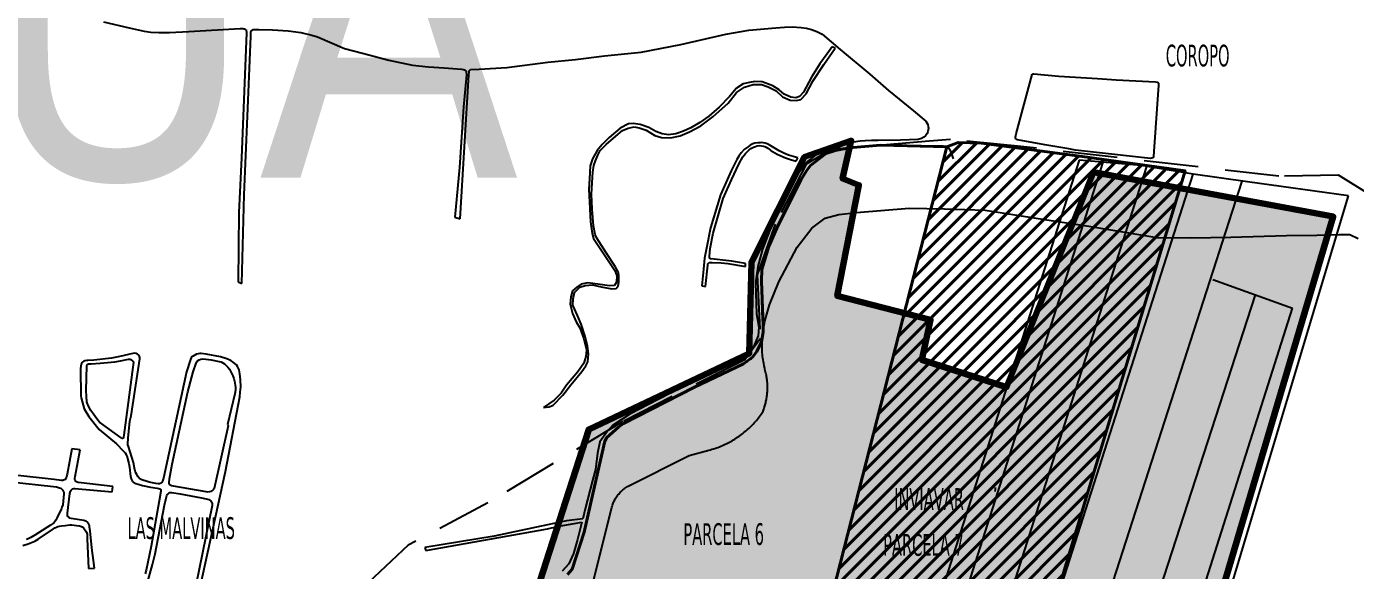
# Model space of a CAD drawing. Header units: metres. Extents: x 2 to 659295185, y -28 to 1124222152.
# Drawn here: x 659065 to 660289, y 1128239 to 1128740 of the extents above; entities that cross this region are included whole.
import ezdxf

# ---------------------------------------------------------------- set-up
doc = ezdxf.new("R2010")
doc.units = ezdxf.units.M
doc.header["$MEASUREMENT"] = 0
doc.linetypes.add('HIDDEN', pattern=[0.375, 0.25, -0.125])
for name, color, linetype in [('División Parroquial', 130, 'CONTINUOUS'), ('LOTES DE TERRENO PARA URBANIZAR', 1, 'CONTINUOUS'), ('MANZANA', 30, 'CONTINUOUS'), ('MARCO LEYENDA', 7, 'CONTINUOUS'), ('TEXTOS', 7, 'CONTINUOUS')]:
    doc.layers.add(name, color=color, linetype=linetype)
doc.layers.add('Limite Municipio', color=1, linetype='HIDDEN', lineweight=30)
doc.layers.add('OCUPACIONES IRREGULARES', color=34, linetype='CONTINUOUS', lineweight=200)
doc.styles.get("Standard").update_dxf_attribs({"font": 'tahoma.ttf'})

msp = doc.modelspace()

# ---------------------------------------------------------------- hatches: boundary and pattern name
at = {"layer": 'LOTES DE TERRENO PARA URBANIZAR', "lineweight": 40}
h = msp.add_hatch(dxfattribs=at)
h.set_pattern_fill('ANSI31', color=1, scale=75, style=0)
h.paths.add_polyline_path([(659777.748, 1128101.3469), (659889.3617, 1128085.4915), (659904.163, 1128131.3221), (659925.2558, 1128118.0248), (659975.6792, 1128089.1707), (660132.5316, 1128607.1553), (660035.3956, 1128620.5426), (659945.0623, 1128632.5201), (659923.5902, 1128633.2), (659912.8706, 1128629.0608)])
at = {"layer": 'OCUPACIONES IRREGULARES', "lineweight": 200, "transparency": 33554651}
h = msp.add_hatch(color=256, dxfattribs=at)
h.dxf.hatch_style = 1
h.set_gradient(color1=(153, 76, 0), one_color=1, tint=1)
h.paths.add_polyline_path([(660043, 1127451), (660630, 1127961), (660224, 1128073), (660194, 1128011), (660115, 1128047), (660269, 1128565), (660048, 1128606), (659968, 1128408), (659890, 1128433), (659898, 1128470), (659812, 1128492), (659832, 1128594), (659817, 1128600), (659825, 1128635), (659782, 1128620), (659733, 1128523), (659731, 1128439), (659583, 1128369), (659345, 1127631)])

# ---------------------------------------------------------------- linework, layer by layer
at = {"layer": 'División Parroquial', "color": 1, "flags": 128}
msp.add_lwpolyline([(659576.3977, 1128185.6217), (659604.2934, 1128297.099), (659604.5737, 1128298.1388), (659604.8871, 1128299.1786), (659605.2416, 1128300.1984), (659605.6292, 1128301.2082), (659606.0497, 1128302.198), (659606.5115, 1128303.1778), (659606.998, 1128304.1376), (659607.5257, 1128305.0874), (659608.0782, 1128306.0072), (659608.6719, 1128306.917), (659609.2903, 1128307.7969), (659609.9418, 1128308.6667), (659610.6262, 1128309.5065), (659611.3353, 1128310.3164), (659612.0692, 1128311.1062), (659612.8361, 1128311.866), (659613.6277, 1128312.6059), (659614.444, 1128313.3157), (659615.2851, 1128313.9956), (659616.1426, 1128314.6455), (659617.0332, 1128315.2653), (659618.7153, 1128316.3251), (659675.4715, 1128345.1493), (659693.7443, 1128349.9583), (659695.1543, 1128350.3182), (659696.5561, 1128350.7081), (659697.9579, 1128351.118), (659699.3432, 1128351.558), (659700.7285, 1128352.0179), (659702.0973, 1128352.5078), (659703.4661, 1128353.0177), (659704.8184, 1128353.5476), (659706.1625, 1128354.1074), (659707.4983, 1128354.6873), (659708.8259, 1128355.2872), (659710.1453, 1128355.9171), (659711.4481, 1128356.5669), (659712.7427, 1128357.2368), (659714.0208, 1128357.9367), (659715.2907, 1128358.6465), (659716.544, 1128359.3864), (659717.7892, 1128360.1462), (659719.0178, 1128360.9261), (659720.2299, 1128361.7359), (659721.4338, 1128362.5557), (659722.6212, 1128363.4055), (659723.7921, 1128364.2654), (659724.9466, 1128365.1552), (659726.0845, 1128366.065), (659727.2142, 1128366.9848), (659728.3191, 1128367.9346), (659729.4076, 1128368.8944), (659730.4878, 1128369.8842), (659731.5432, 1128370.884), (659732.5822, 1128371.9038), (659733.6047, 1128372.9436), (659734.6024, 1128374.0034), (659735.5919, 1128375.0732), (659736.5567, 1128376.163), (659737.505, 1128377.2727), (659738.4285, 1128378.3925), (659739.3356, 1128379.5323), (659740.2261, 1128380.692), (659741.0919, 1128381.8618), (659741.9412, 1128383.0416), (659743.2358, 1128384.9512), (659743.6234, 1128385.891), (659743.9945, 1128386.8308), (659744.349, 1128387.7906), (659744.6789, 1128388.7404), (659745.0004, 1128389.7002), (659745.3055, 1128390.67), (659745.5859, 1128391.6398), (659745.858, 1128392.6196), (659746.1054, 1128393.5994), (659746.3363, 1128394.5892), (659746.5589, 1128395.579), (659746.7568, 1128396.5688), (659746.9382, 1128397.5686), (659747.1031, 1128398.5684), (659747.2516, 1128399.5682), (659747.3752, 1128400.578), (659747.4907, 1128401.5778), (659747.5814, 1128402.5876), (659747.6639, 1128403.5974), (659747.7216, 1128404.6072), (659747.7628, 1128405.627), (659747.7875, 1128406.6367), (659747.7958, 1128407.6465), (659747.7793, 1128408.6663), (659747.7546, 1128409.6761), (659747.7051, 1128410.6859), (659747.6391, 1128411.6957), (659747.5567, 1128412.7055), (659747.4577, 1128413.7153), (659747.3423, 1128414.7251), (659747.2021, 1128415.7249), (659747.0537, 1128416.7247), (659746.8805, 1128417.7245), (659746.6991, 1128418.7243), (659746.4929, 1128419.7141), (659746.2703, 1128420.7039), (659746.0312, 1128421.6837), (659745.6849, 1128422.9934), (659745.2808, 1128424.6531), (659744.9097, 1128426.3127), (659744.5717, 1128427.9724), (659744.2583, 1128429.6421), (659743.9697, 1128431.3217), (659743.7141, 1128433.0014), (659743.4915, 1128434.691), (659743.2936, 1128436.3807), (659743.1286, 1128438.0704), (659742.9885, 1128439.77), (659742.8813, 1128441.4697), (659742.7988, 1128443.1593), (659742.7576, 1128444.859), (659742.7328, 1128446.5686), (659742.7493, 1128448.2683), (659742.7906, 1128449.9679), (659742.8565, 1128451.6676), (659742.9555, 1128453.3672), (659743.0874, 1128455.0569), (659743.2441, 1128456.7565), (659743.442, 1128458.5062), (659745.3468, 1128468.5441), (659749.6429, 1128483.5811), (659758.2433, 1128505.0567), (659775.0071, 1128536.8402), (659788.7447, 1128554.4367), (659800.8578, 1128563.5148), (659813.408, 1128566.9741), (659829.8419, 1128568.7038), (659878.2945, 1128572.593), (659910.7337, 1128572.1631), (659948.3677, 1128570.8633), (660005.1239, 1128561.9151), (660043.8711, 1128556.0163), (660106.4653, 1128545.7284), (660137.4944, 1128545.3685), (660174.7903, 1128546.1284), (660226.0383, 1128547.5881), (660253.934, 1128547.918), (660274.7465, 1128548.3479), (660284.3611, 1128548.5479), (660291.9638, 1128544.7486)], dxfattribs=at)
at = {"layer": 'Limite Municipio', "color": 4, "linetype": 'HIDDEN', "lineweight": -3, "ltscale": 200}
msp.add_lwpolyline([(660311.9901, 1128579.5436), (660273.9891, 1128603.0461), (660218.9893, 1128602.0663), (659981.3276, 1128629.5607), (659916.4245, 1128636.0594), (659896.6236, 1128634.3965), (659896.6236, 1128634.3965), (659846.3019, 1128630.1706), (659806.5487, 1128626.8413), (659783.2706, 1128613.2141), (659754.8719, 1128558.1253), (659738.1246, 1128511.2748), (659741.2498, 1128452.7867), (659726.7701, 1128433.2007), (659614.6101, 1128376.3423), (659490.0524, 1128301.3469), (659416.689, 1128262.3534), (659365.1787, 1128214.0015), (659305.8637, 1128185.9261), (659214.8599, 1128141.2101), (659140.3009, 1128088.6309), (658992.8982, 1127984.682)], dxfattribs=at)
at = {"layer": 'LOTES DE TERRENO PARA URBANIZAR', "color": 1, "lineweight": 40}
for points in [[(659777.748, 1128101.3469), (659912.8706, 1128629.0608), (659851.9861, 1128630.648), (659822.9704, 1128628.2166), (659810.3335, 1128625.8315), (659801.9062, 1128623.142), (659787.5008, 1128611.9043), (659783.5757, 1128607.1353), (659778.7931, 1128599.2569), (659757.288, 1128556.5756), (659749.0504, 1128537.5195), (659742.6846, 1128516.2538), (659742.1816, 1128505.416), (659743.6823, 1128464.3843), (659743.8143, 1128458.6355), (659742.1074, 1128449.5574), (659737.9845, 1128440.7991), (659734.0594, 1128435.5902), (659725.5415, 1128429.4614), (659679.9034, 1128407.6256), (659615.0224, 1128374.3327), (659610.3305, 1128370.9933), (659599.8501, 1128361.5453), (659598.003, 1128358.2159), (659588.4547, 1128316.3653), (659578.8809, 1128274.403), (659567.6418, 1128240.29), (659563.387, 1128235.4009)], [(659777.748, 1128101.3469), (659889.3617, 1128085.4915), (659904.163, 1128131.3221), (659925.2558, 1128118.0248), (659975.6792, 1128089.1707), (660132.5316, 1128607.1553), (660035.3956, 1128620.5426), (659945.0623, 1128632.5201), (659923.5902, 1128633.2), (659912.8706, 1128629.0608), (659777.748, 1128101.3469)]]:
    msp.add_lwpolyline(points, dxfattribs=at)
at = {"layer": 'MANZANA', "linetype": 'Continuous', "lineweight": -2}
for p, q in [((659135.8894, 1128744.2374), (659159.5797, 1128738.8085)), ((659755.4821, 1128738.8385), (659763.4806, 1128739.4284)), ((659763.4806, 1128739.4284), (659770.4896, 1128739.5683)), ((659770.4896, 1128739.5683), (659778.8179, 1128739.0584)), ((659778.8179, 1128739.0584), (659783.3119, 1128738.4186)), ((659159.5797, 1128738.8085), (659173.5069, 1128735.6691)), ((659173.5069, 1128735.6691), (659179.6501, 1128734.8093)), ((659179.6501, 1128734.8093), (659186.8817, 1128734.5094)), ((659186.8817, 1128734.5094), (659196.7437, 1128734.5593)), ((659196.7437, 1128734.5593), (659214.596, 1128735.5191)), ((659214.596, 1128735.5191), (659261.8034, 1128738.1686)), ((659261.8034, 1128738.1686), (659263.5598, 1128738.1686)), ((659267.7405, 1128734.0994), (659262.9991, 1128619.0529)), ((659263.5598, 1128738.1686), (659264.4339, 1128738.0686)), ((659264.4339, 1128738.0686), (659265.3079, 1128737.9587)), ((659265.3079, 1128737.9587), (659265.9676, 1128737.7387)), ((659265.9676, 1128737.7387), (659266.5201, 1128737.5187)), ((659266.5201, 1128737.5187), (659266.8499, 1128737.2988)), ((659266.8499, 1128737.2988), (659267.0643, 1128737.0788)), ((659267.0643, 1128737.0788), (659267.2869, 1128736.8589)), ((659267.2869, 1128736.8589), (659267.4024, 1128736.309)), ((659267.4024, 1128736.309), (659267.625, 1128735.0992)), ((659267.625, 1128735.0992), (659267.7405, 1128734.0994)), ((659268.5238, 1128657.455), (659271.5913, 1128730.6901)), ((659271.5913, 1128730.6901), (659271.7892, 1128734.3394)), ((659271.7892, 1128734.9993), (659272.1107, 1128735.7791)), ((659271.7892, 1128734.3394), (659271.7892, 1128734.9993)), ((659272.1107, 1128735.7791), (659272.4406, 1128736.329)), ((659272.4406, 1128736.329), (659272.8776, 1128736.7789)), ((659272.8776, 1128736.7789), (659273.3146, 1128736.9988)), ((659273.3146, 1128736.9988), (659273.9661, 1128737.1188)), ((659273.9661, 1128737.1188), (659274.8484, 1128737.2288)), ((659274.8484, 1128737.2288), (659279.0125, 1128737.1388)), ((659279.0125, 1128737.1388), (659291.7194, 1128736.8589)), ((659291.7194, 1128736.8589), (659306.0754, 1128735.9291)), ((659306.0754, 1128735.9291), (659317.9164, 1128734.4394)), ((659317.9164, 1128734.4394), (659327.7867, 1128732.1598)), ((659327.7867, 1128732.1598), (659333.2702, 1128730.4102)), ((659333.2702, 1128730.4102), (659357.9665, 1128719.9023)), ((659667.903, 1128723.5116), (659709.2724, 1128732.9897)), ((659709.2724, 1128732.9897), (659730.5137, 1128736.7389)), ((659730.5137, 1128736.7389), (659755.4821, 1128738.8385)), ((659783.3119, 1128738.4186), (659788.2511, 1128737.1088)), ((659788.2511, 1128737.1088), (659793.1821, 1128735.3592)), ((659793.1821, 1128735.3592), (659798.0142, 1128732.9497)), ((659798.0142, 1128732.9497), (659814.7368, 1128718.7626)), ((659357.9665, 1128719.9023), (659374.5324, 1128715.3333)), ((659374.5324, 1128715.3333), (659398.7752, 1128709.0345)), ((659597.7226, 1128713.0237), (659631.341, 1128716.493)), ((659631.341, 1128716.493), (659667.903, 1128723.5116)), ((659802.5907, 1128714.8334), (659795.8373, 1128705.6252)), ((659799.6799, 1128704.9754), (659810.0202, 1128720.0623)), ((659807.4887, 1128721.272), (659802.5907, 1128714.8334)), ((659810.0202, 1128720.0623), (659807.4887, 1128721.272)), ((659814.7368, 1128718.7626), (659842.1212, 1128696.0972)), ((659398.7752, 1128709.0345), (659420.7091, 1128704.3755)), ((659420.7091, 1128704.3755), (659435.395, 1128702.7758)), ((659435.395, 1128702.7758), (659449.8664, 1128701.846)), ((659482.1901, 1128700.6662), (659507.6038, 1128702.3359)), ((659507.6038, 1128702.3359), (659545.378, 1128707.2549)), ((659545.378, 1128707.2549), (659570.7835, 1128709.5844)), ((659570.7835, 1128709.5844), (659597.7226, 1128713.0237)), ((659795.8373, 1128705.6252), (659788.449, 1128693.4177)), ((659789.6694, 1128689.7785), (659799.6799, 1128704.9754)), ((659449.8664, 1128701.846), (659465.7562, 1128700.7062)), ((659464.7337, 1128562.7843), (659472.5755, 1128695.4273)), ((659465.7562, 1128700.7062), (659467.2899, 1128700.4863)), ((659467.2899, 1128700.4863), (659468.0567, 1128700.3863)), ((659470.2749, 1128695.4173), (659467.6609, 1128666.0933)), ((659468.0567, 1128700.3863), (659468.7164, 1128700.0564)), ((659468.7164, 1128700.0564), (659469.1534, 1128699.8364)), ((659469.1534, 1128699.8364), (659469.4833, 1128699.5065)), ((659469.4833, 1128699.5065), (659469.7059, 1128699.2865)), ((659469.7059, 1128699.2865), (659470.0358, 1128698.9566)), ((659470.0358, 1128698.9566), (659470.1429, 1128698.7366)), ((659470.1429, 1128698.7366), (659470.2584, 1128698.4067)), ((659470.2584, 1128698.4067), (659470.2584, 1128697.8468)), ((659470.2584, 1128697.8468), (659470.2749, 1128695.4173)), ((659472.5755, 1128695.4273), (659472.7816, 1128697.8568)), ((659472.7816, 1128697.8568), (659472.8888, 1128698.5267)), ((659472.8888, 1128698.5267), (659472.996, 1128699.0766)), ((659472.996, 1128699.0766), (659473.2104, 1128699.5265)), ((659473.2104, 1128699.5265), (659473.4248, 1128699.8564)), ((659473.4248, 1128699.8564), (659473.7546, 1128700.0764)), ((659473.7546, 1128700.0764), (659474.1917, 1128700.2963)), ((659474.1917, 1128700.2963), (659474.4143, 1128700.3063)), ((659474.4143, 1128700.3063), (659482.1901, 1128700.6662)), ((659788.449, 1128693.4177), (659781.0608, 1128679.4506)), ((659842.1212, 1128696.0972), (659859.388, 1128681.1302)), ((659711.4246, 1128669.5126), (659719.2664, 1128679.3906)), ((659719.2499, 1128683.2698), (659712.8181, 1128675.4914)), ((659725.3683, 1128687.169), (659719.2499, 1128683.2698)), ((659719.2664, 1128679.3906), (659726.4733, 1128684.2896)), ((659731.1651, 1128688.4087), (659725.3683, 1128687.169)), ((659726.4733, 1128684.2896), (659734.4635, 1128686.6491)), ((659736.0962, 1128689.3186), (659731.1651, 1128688.4087)), ((659734.4635, 1128686.6491), (659742.1321, 1128686.5791)), ((659742.8907, 1128689.1286), (659736.0962, 1128689.3186)), ((659742.1321, 1128686.5791), (659748.4979, 1128684.3896)), ((659752.5466, 1128685.4093), (659742.8907, 1128689.1286)), ((659748.4979, 1128684.3896), (659755.6306, 1128680.6703)), ((659758.3682, 1128681.6701), (659752.5466, 1128685.4093)), ((659755.6306, 1128680.6703), (659761.683, 1128675.2714)), ((659763.1013, 1128677.8209), (659758.3682, 1128681.6701)), ((659769.2445, 1128674.8615), (659763.1013, 1128677.8209)), ((659781.0608, 1128679.4506), (659777.1275, 1128675.5614)), ((659778.5705, 1128672.8019), (659783.4768, 1128678.0309)), ((659783.4768, 1128678.0309), (659789.6694, 1128689.7785)), ((659859.388, 1128681.1302), (659882.3692, 1128662.434)), ((659467.6609, 1128666.0933), (659463.9751, 1128610.1147)), ((659703.22, 1128665.8333), (659693.729, 1128657.3851)), ((659697.4561, 1128656.9551), (659711.4246, 1128669.5126)), ((659712.8181, 1128675.4914), (659703.22, 1128665.8333)), ((659761.683, 1128675.2714), (659768.4941, 1128672.212)), ((659768.4941, 1128672.212), (659774.4064, 1128671.7921)), ((659773.8539, 1128674.3316), (659769.2445, 1128674.8615)), ((659777.1275, 1128675.5614), (659773.8539, 1128674.3316)), ((659774.4064, 1128671.7921), (659778.5705, 1128672.8019)), ((659265.5635, 1128584.8898), (659268.5238, 1128657.455)), ((659693.729, 1128657.3851), (659685.5409, 1128651.5962)), ((659686.316, 1128648.4969), (659697.4561, 1128656.9551)), ((659882.3692, 1128662.434), (659893.5918, 1128652.866)), ((659612.1529, 1128646.5073), (659601.895, 1128637.939)), ((659607.9145, 1128638.9688), (659614.0247, 1128644.3077)), ((659619.805, 1128650.2965), (659612.1529, 1128646.5073)), ((659614.0247, 1128644.3077), (659619.3845, 1128646.5373)), ((659619.3845, 1128646.5373), (659624.9669, 1128647.5571)), ((659624.0764, 1128650.6564), (659619.805, 1128650.2965)), ((659630.5411, 1128649.9066), (659624.0764, 1128650.6564)), ((659624.9669, 1128647.5571), (659629.4609, 1128646.8072)), ((659629.4609, 1128646.8072), (659636.0493, 1128644.5177)), ((659638.3334, 1128646.9572), (659630.5411, 1128649.9066)), ((659636.0493, 1128644.5177), (659644.0643, 1128639.7886)), ((659644.9301, 1128643.3379), (659638.3334, 1128646.9572)), ((659650.7434, 1128641.2583), (659644.9301, 1128643.3379)), ((659656.6639, 1128640.1786), (659650.7434, 1128641.2583)), ((659663.2359, 1128641.0984), (659656.6639, 1128640.1786)), ((659670.451, 1128643.6678), (659663.2359, 1128641.0984)), ((659667.4083, 1128639.4587), (659675.8273, 1128643.148)), ((659677.2291, 1128646.7972), (659670.451, 1128643.6678)), ((659675.8273, 1128643.148), (659686.316, 1128648.4969)), ((659685.5409, 1128651.5962), (659677.2291, 1128646.7972)), ((659894.8452, 1128641.4783), (659893.3197, 1128639.4787)), ((659893.5918, 1128652.866), (659895.4636, 1128649.8866)), ((659895.6038, 1128643.4679), (659894.8452, 1128641.4783)), ((659895.4636, 1128649.8866), (659895.9089, 1128647.897)), ((659896.0243, 1128646.4573), (659895.6038, 1128643.4679)), ((659895.9089, 1128647.897), (659896.0243, 1128646.4573)), ((659595.5705, 1128631.5003), (659590.7714, 1128625.7315)), ((659601.895, 1128637.939), (659595.5705, 1128631.5003)), ((659595.9086, 1128628.401), (659599.1822, 1128631.3004)), ((659599.1822, 1128631.3004), (659607.9145, 1128638.9688)), ((659644.0643, 1128639.7886), (659650.1003, 1128637.939)), ((659650.1003, 1128637.939), (659658.5358, 1128637.5391)), ((659658.5358, 1128637.5391), (659667.4083, 1128639.4587)), ((659730.1179, 1128629.6707), (659726.4073, 1128626.7813)), ((659731.866, 1128630.7905), (659730.1179, 1128629.6707)), ((659734.381, 1128631.9102), (659731.866, 1128630.7905)), ((659732.534, 1128627.6911), (659734.7191, 1128628.9208)), ((659736.2363, 1128632.4701), (659734.381, 1128631.9102)), ((659734.7191, 1128628.9208), (659736.5827, 1128629.5907)), ((659738.8668, 1128632.92), (659736.2363, 1128632.4701)), ((659736.5827, 1128629.5907), (659738.2236, 1128630.1506)), ((659738.2236, 1128630.1506), (659740.5242, 1128630.3805)), ((659741.0602, 1128633.04), (659738.8668, 1128632.92)), ((659740.5242, 1128630.3805), (659742.2723, 1128630.2806)), ((659742.3712, 1128633.05), (659741.0602, 1128633.04)), ((659742.2723, 1128630.2806), (659744.1441, 1128629.9606)), ((659743.7978, 1128632.8301), (659742.3712, 1128633.05)), ((659745.5541, 1128632.5101), (659743.7978, 1128632.8301)), ((659744.1441, 1128629.9606), (659745.4552, 1128629.5207)), ((659745.4552, 1128629.5207), (659746.6673, 1128628.9708)), ((659747.5249, 1128631.9602), (659745.5541, 1128632.5101)), ((659746.6673, 1128628.9708), (659747.9867, 1128628.091)), ((659749.2813, 1128631.2004), (659747.5249, 1128631.9602)), ((659752.4724, 1128629.3308), (659749.2813, 1128631.2004)), ((659758.5084, 1128625.6015), (659752.4724, 1128629.3308)), ((659808.5606, 1128629.5807), (659799.7046, 1128627.0012)), ((659817.4249, 1128632.0602), (659808.5606, 1128629.5807)), ((659823.1228, 1128632.97), (659817.4249, 1128632.0602)), ((659833.0838, 1128634.5597), (659823.1228, 1128632.97)), ((659837.8994, 1128634.8096), (659833.0838, 1128634.5597)), ((659843.49, 1128635.0496), (659837.8994, 1128634.8096)), ((659849.8476, 1128635.0796), (659843.49, 1128635.0496)), ((659870.3303, 1128635.3895), (659849.8476, 1128635.0796)), ((659886.6488, 1128636.0194), (659870.3303, 1128635.3895)), ((659889.609, 1128636.9192), (659886.6488, 1128636.0194)), ((659891.7942, 1128638.149), (659889.609, 1128636.9192)), ((659893.3197, 1128639.4787), (659891.7942, 1128638.149)), ((659262.9991, 1128619.0529), (659260.7067, 1128568.7231)), ((659586.6402, 1128618.303), (659584.3726, 1128611.7643)), ((659590.7714, 1128625.7315), (659586.6402, 1128618.303)), ((659589.1717, 1128616.4334), (659591.4476, 1128621.4124)), ((659591.4476, 1128621.4124), (659593.7317, 1128625.7415)), ((659593.7317, 1128625.7415), (659595.9086, 1128628.401)), ((659719.5468, 1128617.4632), (659714.2199, 1128607.1553)), ((659721.3938, 1128620.5625), (659719.5468, 1128617.4632)), ((659723.5707, 1128623.6719), (659721.3938, 1128620.5625)), ((659721.6412, 1128613.7139), (659725.1209, 1128620.0327)), ((659726.4073, 1128626.7813), (659723.5707, 1128623.6719)), ((659725.1209, 1128620.0327), (659726.2094, 1128621.4724)), ((659726.2094, 1128621.4724), (659727.6277, 1128623.142)), ((659727.6277, 1128623.142), (659729.3676, 1128625.0216)), ((659729.3676, 1128625.0216), (659730.9013, 1128626.4713)), ((659730.9013, 1128626.4713), (659732.534, 1128627.6911)), ((659747.9867, 1128628.091), (659750.4027, 1128626.1114)), ((659750.4027, 1128626.1114), (659751.285, 1128625.5715)), ((659751.285, 1128625.5715), (659752.2745, 1128624.9117)), ((659752.2745, 1128624.9117), (659756.7767, 1128622.3822)), ((659756.7767, 1128622.3822), (659762.0458, 1128619.9727)), ((659762.9034, 1128623.292), (659758.5084, 1128625.6015)), ((659762.0458, 1128619.9727), (659764.4619, 1128618.9929)), ((659766.9686, 1128621.5423), (659762.9034, 1128623.292)), ((659764.4619, 1128618.9929), (659766.1028, 1128618.333)), ((659766.1028, 1128618.333), (659769.063, 1128617.4632)), ((659769.2692, 1128620.7825), (659766.9686, 1128621.5423)), ((659769.063, 1128617.4632), (659774.2249, 1128615.9335)), ((659775.7422, 1128618.9329), (659769.2692, 1128620.7825)), ((659774.2249, 1128615.9335), (659775.7422, 1128618.9329)), ((659796.7526, 1128625.5515), (659784.961, 1128616.0935)), ((659799.7046, 1128627.0012), (659796.7526, 1128625.5515)), ((659463.9751, 1128610.1147), (659459.7944, 1128564.304)), ((659584.3726, 1128611.7643), (659583.6635, 1128599.5968)), ((659586.3022, 1128596.0675), (659586.698, 1128605.8056)), ((659586.698, 1128605.8056), (659587.7699, 1128611.8843)), ((659587.7699, 1128611.8843), (659589.1717, 1128616.4334)), ((659714.2199, 1128607.1553), (659704.4651, 1128584.9898)), ((659714.4838, 1128598.747), (659721.6412, 1128613.7139)), ((659780.9288, 1128611.2145), (659775.4866, 1128603.446)), ((659783.7571, 1128614.6538), (659780.9288, 1128611.2145)), ((659784.961, 1128616.0935), (659783.7571, 1128614.6538)), ((659583.6635, 1128599.5968), (659583.1522, 1128590.0788)), ((659585.692, 1128585.5597), (659586.3022, 1128596.0675)), ((659706.7739, 1128581.7904), (659714.4838, 1128598.747)), ((659775.4866, 1128603.446), (659767.6613, 1128588.4791)), ((659263.2959, 1128503.4764), (659265.5635, 1128584.8898)), ((659583.1522, 1128590.0788), (659584.719, 1128560.0049)), ((659586.0878, 1128571.8425), (659585.692, 1128585.5597)), ((659704.4651, 1128584.9898), (659695.2875, 1128554.526)), ((659697.6128, 1128549.567), (659706.7739, 1128581.7904)), ((659767.6613, 1128588.4791), (659759.0856, 1128570.9626)), ((659260.7067, 1128568.7231), (659260.0058, 1128504.8961)), ((659587.5803, 1128556.5856), (659586.0878, 1128571.8425)), ((659759.0856, 1128570.9626), (659751.3757, 1128556.5556)), ((659459.7944, 1128564.304), (659464.7337, 1128562.7843)), ((659584.719, 1128560.0049), (659586.0795, 1128549.387)), ((659589.0398, 1128548.5172), (659587.5803, 1128556.5856)), ((659751.3757, 1128556.5556), (659743.0309, 1128534.95)), ((659586.0795, 1128549.387), (659587.5225, 1128544.868)), ((659587.5225, 1128544.868), (659599.108, 1128527.3315)), ((659590.59, 1128545.2079), (659589.0398, 1128548.5172)), ((659599.0832, 1128531.6406), (659590.59, 1128545.2079)), ((659695.2875, 1128554.526), (659691.8572, 1128537.5894)), ((659695.0483, 1128535.5099), (659697.6128, 1128549.567)), ((659607.362, 1128518.9632), (659599.0832, 1128531.6406)), ((659691.8572, 1128537.5894), (659689.8287, 1128526.6317)), ((659694.199, 1128528.4213), (659695.0483, 1128535.5099)), ((659743.0309, 1128534.95), (659738.7266, 1128518.8932)), ((659599.108, 1128527.3315), (659606.9415, 1128515.204)), ((659610.2316, 1128513.9942), (659607.362, 1128518.9632)), ((659689.8287, 1128526.6317), (659688.7733, 1128516.6737)), ((659690.4884, 1128500.7569), (659692.7065, 1128520.123)), ((659692.7065, 1128520.123), (659692.9127, 1128521.4527)), ((659692.9127, 1128521.4527), (659693.1353, 1128521.7827)), ((659693.1353, 1128521.7827), (659693.3497, 1128522.1126)), ((659693.3497, 1128522.1126), (659693.6795, 1128522.4525)), ((659693.6795, 1128522.4525), (659694.0094, 1128522.5625)), ((659694.0094, 1128522.5625), (659694.3392, 1128522.6725)), ((659694.2073, 1128527.4315), (659694.199, 1128528.4213)), ((659694.2073, 1128527.0916), (659694.2073, 1128527.4315)), ((659694.3145, 1128526.7616), (659694.2073, 1128527.0916)), ((659694.5371, 1128526.5417), (659694.3145, 1128526.7616)), ((659694.3392, 1128522.6725), (659694.6608, 1128522.7825)), ((659694.7597, 1128526.3217), (659694.5371, 1128526.5417)), ((659694.6608, 1128522.7825), (659696.747, 1128522.6825)), ((659695.0896, 1128526.1018), (659694.7597, 1128526.3217)), ((659695.6338, 1128525.9918), (659695.0896, 1128526.1018)), ((659698.7013, 1128525.6819), (659695.6338, 1128525.9918)), ((659696.747, 1128522.6825), (659705.0753, 1128522.2826)), ((659709.223, 1128524.6221), (659698.7013, 1128525.6819)), ((659705.0753, 1128522.2826), (659711.103, 1128521.6427)), ((659715.0363, 1128523.8722), (659709.223, 1128524.6221)), ((659711.103, 1128521.6427), (659727.5452, 1128519.1732)), ((659718.2192, 1128523.4423), (659715.0363, 1128523.8722)), ((659727.537, 1128521.8226), (659718.2192, 1128523.4423)), ((659727.5452, 1128519.1732), (659727.537, 1128521.8226)), ((659738.7266, 1128518.8932), (659736.7146, 1128503.9463)), ((659606.9415, 1128515.204), (659609.0442, 1128510.455)), ((659609.0442, 1128510.455), (659608.6319, 1128504.4762)), ((659610.7923, 1128510.6849), (659610.2316, 1128513.9942)), ((659610.817, 1128504.7061), (659610.7923, 1128510.6849)), ((659688.7733, 1128516.6737), (659687.3137, 1128501.0769)), ((659260.0058, 1128504.8961), (659263.2959, 1128503.4764)), ((659568.2355, 1128496.6678), (659566.3967, 1128491.1289)), ((659571.9461, 1128500.1071), (659568.2355, 1128496.6678)), ((659568.7055, 1128489.2593), (659569.8847, 1128495.0181)), ((659569.8847, 1128495.0181), (659574.7992, 1128499.9071)), ((659576.102, 1128502.7865), (659571.9461, 1128500.1071)), ((659574.7992, 1128499.9071), (659579.6065, 1128501.5868)), ((659582.2287, 1128504.0263), (659576.102, 1128502.7865)), ((659579.6065, 1128501.5868), (659586.4011, 1128502.0567)), ((659591.5465, 1128502.6366), (659582.2287, 1128504.0263)), ((659586.4011, 1128502.0567), (659594.4078, 1128500.217)), ((659602.1837, 1128501.2468), (659591.5465, 1128502.6366)), ((659594.4078, 1128500.217), (659604.2781, 1128498.3774)), ((659606.7848, 1128501.5968), (659602.1837, 1128501.2468)), ((659604.2781, 1128498.3774), (659608.434, 1128498.7273)), ((659608.6319, 1128504.4762), (659606.7848, 1128501.5968)), ((659608.434, 1128498.7273), (659610.2893, 1128501.1669)), ((659610.2893, 1128501.1669), (659610.817, 1128504.7061)), ((659687.3137, 1128501.0769), (659690.4884, 1128500.7569)), ((659736.7146, 1128503.9463), (659737.6052, 1128475.5321)), ((659566.3967, 1128491.1289), (659565.9926, 1128484.4902)), ((659565.9926, 1128484.4902), (659568.219, 1128475.872)), ((659568.4087, 1128483.5004), (659568.7055, 1128489.2593)), ((659572.8367, 1128473.7924), (659568.4087, 1128483.5004)), ((659568.219, 1128475.872), (659571.5421, 1128468.0336)), ((659575.9371, 1128465.954), (659572.8367, 1128473.7924)), ((659737.6052, 1128475.5321), (659739.6336, 1128463.1546)), ((659571.5421, 1128468.0336), (659574.8569, 1128462.5147)), ((659574.8569, 1128462.5147), (659578.5181, 1128452.3568)), ((659579.8209, 1128454.6863), (659575.9371, 1128465.954)), ((659739.6336, 1128463.1546), (659739.0152, 1128455.0762)), ((659578.5181, 1128452.3568), (659580.8599, 1128442.3088)), ((659581.8329, 1128445.9581), (659579.8209, 1128454.6863)), ((659582.7399, 1128438.5596), (659581.8329, 1128445.9581)), ((659739.0152, 1128455.0762), (659735.0077, 1128444.9883)), ((659143.3107, 1128434.7004), (659126.8849, 1128432.7408)), ((659147.9036, 1128435.4902), (659143.3107, 1128434.7004)), ((659153.7087, 1128436.8499), (659147.9036, 1128435.4902)), ((659160.1652, 1128438.3096), (659153.7087, 1128436.8499)), ((659162.9028, 1128438.9895), (659160.1652, 1128438.3096)), ((659161.2948, 1128381.5812), (659169.384, 1128434.1505)), ((659164.6509, 1128439.1095), (659162.9028, 1128438.9895)), ((659165.9702, 1128438.8895), (659164.6509, 1128439.1095)), ((659167.2813, 1128438.4596), (659165.9702, 1128438.8895)), ((659168.0564, 1128437.7898), (659167.2813, 1128438.4596)), ((659168.7161, 1128437.1299), (659168.0564, 1128437.7898)), ((659169.0459, 1128436.2501), (659168.7161, 1128437.1299)), ((659169.2686, 1128435.2603), (659169.0459, 1128436.2501)), ((659169.384, 1128434.1505), (659169.2686, 1128435.2603)), ((659215.9566, 1128433.4706), (659212.2789, 1128421.953)), ((659216.7152, 1128434.8104), (659215.9566, 1128433.4706)), ((659217.4738, 1128435.8002), (659216.7152, 1128434.8104)), ((659218.455, 1128436.58), (659217.4738, 1128435.8002)), ((659219.9888, 1128437.4798), (659218.455, 1128436.58)), ((659221.7369, 1128438.2597), (659219.9888, 1128437.4798)), ((659223.2706, 1128438.5996), (659221.7369, 1128438.2597)), ((659224.6971, 1128438.8195), (659223.2706, 1128438.5996)), ((659225.7856, 1128438.8295), (659224.6971, 1128438.8195)), ((659230.5022, 1128438.2996), (659225.7856, 1128438.8295)), ((659243.877, 1128435.8102), (659230.5022, 1128438.2996)), ((659248.8162, 1128434.4004), (659243.877, 1128435.8102)), ((659251.0096, 1128433.5206), (659248.8162, 1128434.4004)), ((659253.5411, 1128432.2109), (659251.0096, 1128433.5206)), ((659580.2332, 1128436.1101), (659578.617, 1128429.9114)), ((659580.8599, 1128442.3088), (659580.2332, 1128436.1101)), ((659582.1215, 1128431.1411), (659582.7399, 1128438.5596)), ((659727.5947, 1128436.44), (659718.6397, 1128430.3213)), ((659735.0077, 1128444.9883), (659727.5947, 1128436.44)), ((659114.9614, 1128427.4918), (659114.7553, 1128424.7224)), ((659114.7553, 1128424.7224), (659115.2006, 1128399.8375)), ((659115.2913, 1128428.7116), (659114.9614, 1128427.4918)), ((659115.7201, 1128429.8214), (659115.2913, 1128428.7116)), ((659116.3715, 1128430.5912), (659115.7201, 1128429.8214)), ((659117.0312, 1128431.2611), (659116.3715, 1128430.5912)), ((659117.7898, 1128431.711), (659117.0312, 1128431.2611)), ((659118.8865, 1128432.1509), (659117.7898, 1128431.711)), ((659120.5274, 1128432.3809), (659118.8865, 1128432.1509)), ((659121.6241, 1128432.5008), (659120.5274, 1128432.3809)), ((659126.8849, 1128432.7408), (659121.6241, 1128432.5008)), ((659212.2789, 1128421.953), (659191.1366, 1128324.0929)), ((659255.5201, 1128430.8912), (659253.5411, 1128432.2109)), ((659257.3837, 1128429.4614), (659255.5201, 1128430.8912)), ((659258.3732, 1128428.3617), (659257.3837, 1128429.4614)), ((659259.4781, 1128427.0319), (659258.3732, 1128428.3617)), ((659260.1378, 1128425.7122), (659259.4781, 1128427.0319)), ((659260.8057, 1128423.8326), (659260.1378, 1128425.7122)), ((659261.5891, 1128420.2933), (659260.8057, 1128423.8326)), ((659573.0676, 1128422.1429), (659562.7108, 1128409.7055)), ((659566.6523, 1128410.1654), (659576.5721, 1128422.4929)), ((659578.617, 1128429.9114), (659573.0676, 1128422.1429)), ((659576.5721, 1128422.4929), (659580.2744, 1128427.4818)), ((659580.2744, 1128427.4818), (659582.1215, 1128431.1411)), ((659702.0161, 1128423.1627), (659672.933, 1128409.6555)), ((659718.6397, 1128430.3213), (659702.0161, 1128423.1627)), ((659262.2735, 1128414.7744), (659261.5891, 1128420.2933)), ((659262.4136, 1128408.1358), (659262.2735, 1128414.7744)), ((659562.7108, 1128409.7055), (659557.5984, 1128402.4969)), ((659559.2475, 1128400.6273), (659566.6523, 1128410.1654)), ((659672.933, 1128409.6555), (659647.1317, 1128396.7081)), ((659115.2006, 1128399.8375), (659115.4232, 1128398.0778)), ((659115.4232, 1128398.0778), (659118.2103, 1128388.0199)), ((659248.4122, 1128330.3216), (659261.4654, 1128399.0576)), ((659261.4654, 1128399.0576), (659261.8859, 1128403.2668)), ((659261.8859, 1128403.2668), (659262.4136, 1128408.1358)), ((659550.4162, 1128391.3992), (659559.2475, 1128400.6273)), ((659557.5984, 1128402.4969), (659551.2738, 1128395.8283)), ((659647.1317, 1128396.7081), (659621.0089, 1128383.0909)), ((659118.2103, 1128388.0199), (659122.4074, 1128380.9613)), ((659551.2738, 1128395.8283), (659541.4448, 1128389.2596)), ((659541.4448, 1128389.2596), (659546.6974, 1128389.7295)), ((659546.6974, 1128389.7295), (659550.4162, 1128391.3992)), ((659122.4074, 1128380.9613), (659132.0963, 1128368.9538)), ((659158.6479, 1128360.9954), (659160.2229, 1128376.4822)), ((659160.2229, 1128376.4822), (659161.2948, 1128381.5812)), ((659604.8471, 1128372.513), (659600.2624, 1128367.2941)), ((659621.0089, 1128383.0909), (659604.8471, 1128372.513)), ((659132.0963, 1128368.9538), (659147.8294, 1128355.7465)), ((659158.45, 1128355.7964), (659158.6479, 1128360.9954)), ((659600.2624, 1128367.2941), (659593.4101, 1128357.5361)), ((659106.6496, 1128351.2474), (659102.5927, 1128327.7821)), ((659114.3265, 1128350.2876), (659106.6496, 1128351.2474)), ((659109.7253, 1128325.7126), (659114.3265, 1128350.2876)), ((659147.8294, 1128355.7465), (659154.2117, 1128349.3578)), ((659154.2117, 1128349.3578), (659155.968, 1128347.3782)), ((659155.968, 1128347.3782), (659156.8503, 1128346.0584)), ((659158.4583, 1128354.7966), (659158.45, 1128355.7964)), ((659158.9036, 1128353.257), (659158.4583, 1128354.7966)), ((659163.5707, 1128338.5699), (659158.9036, 1128353.257)), ((659591.0435, 1128347.1282), (659589.1387, 1128332.1812)), ((659593.4101, 1128357.5361), (659591.0435, 1128347.1282)), ((659156.8503, 1128346.0584), (659157.4028, 1128345.0586)), ((659157.4028, 1128345.0586), (659158.1862, 1128342.2992)), ((659158.1862, 1128342.2992), (659159.4148, 1128337.5502)), ((659159.4148, 1128337.5502), (659159.8683, 1128334.3508)), ((659164.5767, 1128333.481), (659163.5707, 1128338.5699)), ((659090.4548, 1128322.9731), (659054.3875, 1128327.0123)), ((659097.1422, 1128322.1233), (659090.4548, 1128322.9731)), ((659100.5312, 1128322.6832), (659099.987, 1128322.4632)), ((659100.9683, 1128323.2431), (659100.5312, 1128322.6832)), ((659101.4053, 1128324.0229), (659100.9683, 1128323.2431)), ((659101.6197, 1128324.5728), (659101.4053, 1128324.0229)), ((659101.9495, 1128325.5726), (659101.6197, 1128324.5728)), ((659102.5927, 1128327.7821), (659101.9495, 1128325.5726)), ((659109.5109, 1128323.9429), (659109.7253, 1128325.7126)), ((659109.6264, 1128323.1731), (659109.5109, 1128323.9429)), ((659109.849, 1128322.0633), (659109.6264, 1128323.1731)), ((659159.8683, 1128334.3508), (659160.8908, 1128325.7226)), ((659160.8908, 1128325.7226), (659161.3361, 1128323.623)), ((659161.3361, 1128323.623), (659162.004, 1128322.1933)), ((659165.0302, 1128330.7215), (659164.5767, 1128333.481)), ((659165.5827, 1128329.1719), (659165.0302, 1128330.7215)), ((659166.5804, 1128327.4122), (659165.5827, 1128329.1719)), ((659167.8998, 1128325.4226), (659166.5804, 1128327.4122)), ((659168.7821, 1128324.2129), (659167.8998, 1128325.4226)), ((659169.3345, 1128323.553), (659168.7821, 1128324.2129)), ((659170.1014, 1128323.1131), (659169.3345, 1128323.553)), ((659171.1981, 1128322.6732), (659170.1014, 1128323.1131)), ((659176.0302, 1128321.1435), (659171.1981, 1128322.6732)), ((659191.1366, 1128324.0929), (659190.3779, 1128321.3235)), ((659222.9655, 1128213.8553), (659248.4122, 1128330.3216)), ((659589.1387, 1128332.1812), (659586.5578, 1128321.8833)), ((659098.5687, 1128322.1233), (659097.1422, 1128322.1233)), ((659099.2201, 1128322.2433), (659098.5687, 1128322.1233)), ((659099.987, 1128322.4632), (659099.2201, 1128322.2433)), ((659104.9757, 1128309.9858), (659105.6189, 1128312.0953)), ((659105.6189, 1128312.0953), (659106.0559, 1128312.9752)), ((659106.0559, 1128312.9752), (659106.7074, 1128313.755)), ((659106.7074, 1128313.755), (659107.4742, 1128314.3149)), ((659107.4742, 1128314.3149), (659108.4555, 1128314.5348)), ((659108.4555, 1128314.5348), (659109.6676, 1128314.6548)), ((659109.6676, 1128314.6548), (659144.0775, 1128311.4955)), ((659110.0717, 1128321.5134), (659109.849, 1128322.0633)), ((659110.4015, 1128321.0735), (659110.0717, 1128321.5134)), ((659111.0612, 1128320.6336), (659110.4015, 1128321.0735)), ((659111.6136, 1128320.4136), (659111.0612, 1128320.6336)), ((659112.4877, 1128320.1937), (659111.6136, 1128320.4136)), ((659115.2253, 1128319.7638), (659112.4877, 1128320.1937)), ((659144.4981, 1128316.3645), (659115.2253, 1128319.7638)), ((659144.0775, 1128311.4955), (659144.4981, 1128316.3645)), ((659162.004, 1128322.1933), (659162.5565, 1128321.1935)), ((659162.5565, 1128321.1935), (659163.3233, 1128320.5336)), ((659163.3233, 1128320.5336), (659164.2056, 1128319.9837)), ((659164.2056, 1128319.9837), (659165.6322, 1128319.3339)), ((659165.6322, 1128319.3339), (659167.8256, 1128318.564)), ((659167.8256, 1128318.564), (659171.9897, 1128317.4742)), ((659171.9897, 1128317.4742), (659179.3368, 1128315.9645)), ((659177.8937, 1128320.6036), (659176.0302, 1128321.1435)), ((659184.0369, 1128319.1939), (659177.8937, 1128320.6036)), ((659179.3368, 1128315.9645), (659185.3727, 1128314.8848)), ((659186.4447, 1128318.9839), (659184.0369, 1128319.1939)), ((659185.3727, 1128314.8848), (659187.0136, 1128314.5648)), ((659187.4342, 1128318.9839), (659186.4447, 1128318.9839)), ((659187.0136, 1128314.5648), (659187.7805, 1128314.3449)), ((659188.8854, 1128312.1353), (659187.1786, 1128303.1672)), ((659188.201, 1128319.1039), (659187.4342, 1128318.9839)), ((659187.7805, 1128314.3449), (659188.333, 1128314.0149)), ((659189.0751, 1128319.4338), (659188.201, 1128319.1039)), ((659188.333, 1128314.0149), (659188.6628, 1128313.685)), ((659188.6628, 1128313.685), (659188.8854, 1128313.3551)), ((659188.8854, 1128313.3551), (659188.8854, 1128312.9052)), ((659188.8854, 1128312.9052), (659188.8854, 1128312.1353)), ((659189.6193, 1128319.9937), (659189.0751, 1128319.4338)), ((659190.0564, 1128320.6536), (659189.6193, 1128319.9937)), ((659190.3779, 1128321.3235), (659190.0564, 1128320.6536)), ((659586.5578, 1128321.8833), (659579.8786, 1128295.7587)), ((659102.6422, 1128291.8395), (659104.9757, 1128309.9858)), ((659187.1786, 1128303.1672), (659179.8068, 1128261.5456)), ((659187.1786, 1128303.1672), (659187.1786, 1128303.1672)), ((659102.6504, 1128290.6197), (659102.6422, 1128291.8395)), ((659102.873, 1128289.7399), (659102.6504, 1128290.6197)), ((659103.0957, 1128288.97), (659102.873, 1128289.7399)), ((659103.6482, 1128288.1902), (659103.0957, 1128288.97)), ((659104.2006, 1128287.8603), (659103.6482, 1128288.1902)), ((659104.7448, 1128287.4204), (659104.2006, 1128287.8603)), ((659106.2786, 1128287.1004), (659104.7448, 1128287.4204)), ((659117.6826, 1128285.2708), (659106.2786, 1128287.1004)), ((659577.6193, 1128286.7905), (659562.6201, 1128284.7309)), ((659579.8786, 1128295.7587), (659577.6193, 1128286.7905)), ((659075.6947, 1128267.8243), (659089.8941, 1128277.5124)), ((659089.8941, 1128277.5124), (659091.2052, 1128278.2922)), ((659091.2052, 1128278.2922), (659092.5163, 1128279.0721)), ((659092.5163, 1128279.0721), (659093.9345, 1128279.6319)), ((659093.9345, 1128279.6319), (659095.4683, 1128279.9719)), ((659095.4683, 1128279.9719), (659097.3318, 1128280.3118)), ((659097.3318, 1128280.3118), (659100.7209, 1128280.6617)), ((659100.7209, 1128280.6617), (659104.885, 1128281.0117)), ((659104.885, 1128281.0117), (659106.6414, 1128281.0217)), ((659106.6414, 1128281.0217), (659111.0199, 1128280.5917)), ((659111.0199, 1128280.5917), (659113.7658, 1128280.2718)), ((659113.7658, 1128280.2718), (659114.7471, 1128279.9519)), ((659114.7471, 1128279.9519), (659115.6294, 1128279.6219)), ((659115.6294, 1128279.6219), (659116.1736, 1128279.292)), ((659116.1736, 1128279.292), (659117.3857, 1128278.3022)), ((659117.3857, 1128278.3022), (659119.7028, 1128275.2128)), ((659118.6721, 1128284.9409), (659117.6826, 1128285.2708)), ((659119.9914, 1128284.401), (659118.6721, 1128284.9409)), ((659119.7028, 1128275.2128), (659120.1398, 1128274.553)), ((659120.7583, 1128283.8511), (659119.9914, 1128284.401)), ((659120.1398, 1128274.553), (659120.4779, 1128273.8931)), ((659120.4779, 1128273.8931), (659120.6923, 1128273.3432)), ((659121.855, 1128282.8613), (659120.7583, 1128283.8511)), ((659122.4074, 1128281.8615), (659121.855, 1128282.8613)), ((659122.9682, 1128280.6517), (659122.4074, 1128281.8615)), ((659123.1908, 1128278.9921), (659122.9682, 1128280.6517)), ((659123.5371, 1128275.5628), (659123.1908, 1128278.9921)), ((659125.1368, 1128259.9759), (659123.5371, 1128275.5628)), ((659432.913, 1128257.4865), (659545.0152, 1128277.4624)), ((659544.9987, 1128281.1116), (659495.8535, 1128270.6038)), ((659562.6201, 1128284.7309), (659544.9987, 1128281.1116)), ((659545.0152, 1128277.4624), (659553.9867, 1128279.602)), ((659553.9867, 1128279.602), (659569.7527, 1128282.4414)), ((659569.7527, 1128282.4414), (659576.7535, 1128283.6911)), ((659576.7535, 1128283.6911), (659572.779, 1128267.6344)), ((659061.6933, 1128262.1255), (659066.3934, 1128263.5852)), ((659066.3934, 1128263.5852), (659072.7427, 1128266.0447)), ((659072.7427, 1128266.0447), (659075.6947, 1128267.8243)), ((659120.6923, 1128273.3432), (659120.9149, 1128272.6734)), ((659120.9149, 1128272.6734), (659121.0469, 1128268.2543)), ((659121.0469, 1128268.2543), (659122.0446, 1128240.8298)), ((659179.8068, 1128261.5456), (659175.3045, 1128239.4101)), ((659495.8535, 1128270.6038), (659432.1296, 1128260.1459)), ((659572.779, 1128267.6344), (659568.9941, 1128254.897)), ((659127.6353, 1128241.1898), (659125.1368, 1128259.9759)), ((659432.1296, 1128260.1459), (659432.913, 1128257.4865)), ((659568.9941, 1128254.897), (659564.7723, 1128245.3689)), ((659122.0446, 1128240.8298), (659127.6353, 1128241.1898)), ((659175.3045, 1128239.4101), (659174.3315, 1128236.2008)), ((659564.7723, 1128245.3689), (659558.4477, 1128238.3703))]:
    msp.add_line(p, q, dxfattribs=at)
at = {"layer": 'MANZANA', "lineweight": -2}
for p, q in [((659977.015, 1128641.2983), (659991.6679, 1128695.7772)), ((659991.6679, 1128695.7772), (659991.9977, 1128696.2171)), ((659991.9977, 1128696.2171), (659992.4347, 1128696.4471)), ((659992.4347, 1128696.4471), (659993.0944, 1128696.4471)), ((659993.0944, 1128696.4471), (660016.3312, 1128694.3375)), ((660016.3312, 1128694.3375), (660051.8378, 1128692.068)), ((660051.8378, 1128692.068), (660069.0386, 1128690.9282)), ((660069.0386, 1128690.9282), (660105.2049, 1128689.2086)), ((660108.1816, 1128685.9092), (660103.7454, 1128624.9417)), ((660105.2049, 1128689.2086), (660107.1756, 1128688.8886)), ((660107.1756, 1128688.8886), (660107.5055, 1128688.7787)), ((660107.5055, 1128688.7787), (660108.058, 1128687.8988)), ((660108.058, 1128687.8988), (660108.1734, 1128686.7891)), ((660108.1734, 1128686.7891), (660108.1816, 1128685.9092)), ((659976.2646, 1128638.199), (659977.015, 1128641.2983)), ((659823.5763, 1128628.331), (659837.3799, 1128630.0506)), ((659837.3799, 1128630.0506), (659843.9518, 1128630.5205)), ((659843.9518, 1128630.5205), (659849.427, 1128630.6505)), ((659849.427, 1128630.6505), (659869.5881, 1128630.6305)), ((659869.5881, 1128630.6305), (659909.2506, 1128630.1506)), ((659909.2506, 1128630.1506), (659910.8916, 1128629.8307)), ((659910.8916, 1128629.8307), (659912.8706, 1128629.0608)), ((659912.8706, 1128629.0608), (659914.2971, 1128628.5109)), ((659976.2646, 1128637.6391), (659976.2646, 1128638.199)), ((659976.2646, 1128637.0892), (659976.2646, 1128637.6391)), ((659976.6027, 1128636.4293), (659976.2646, 1128637.0892)), ((659977.0397, 1128635.8794), (659976.6027, 1128636.4293)), ((659978.0292, 1128635.5495), (659977.0397, 1128635.8794)), ((660003.245, 1128630.9104), (659978.0292, 1128635.5495)), ((660025.2862, 1128627.2512), (660003.245, 1128630.9104)), ((659789.6777, 1128613.9039), (659792.9513, 1128616.5734)), ((659792.9513, 1128616.5734), (659796.8845, 1128619.6927)), ((659796.8845, 1128619.6927), (659799.8365, 1128621.8023)), ((659799.8365, 1128621.8023), (659801.9062, 1128623.142)), ((659801.9062, 1128623.142), (659805.0809, 1128624.1518)), ((659805.0809, 1128624.1518), (659810.3335, 1128625.8315)), ((659810.3335, 1128625.8315), (659823.5763, 1128628.331)), ((659914.2971, 1128628.5109), (659914.8496, 1128627.8511)), ((659914.8496, 1128627.8511), (659915.5092, 1128626.9712)), ((659915.5092, 1128626.9712), (659917.2821, 1128622.8921)), ((659917.2821, 1128622.8921), (659918.9478, 1128618.143)), ((660031.5365, 1128626.1714), (660025.2862, 1128627.2512)), ((660100.5955, 1128618.403), (660031.5365, 1128626.1714)), ((660102.022, 1128618.7429), (660100.5955, 1128618.403)), ((660102.6734, 1128618.9729), (660102.022, 1128618.7429)), ((660103.2176, 1128619.5228), (660102.6734, 1128618.9729)), ((660103.3248, 1128620.3026), (660103.2176, 1128619.5228)), ((660103.7454, 1128624.9417), (660103.3248, 1128620.3026)), ((659778.7931, 1128599.2569), (659783.5757, 1128607.1353)), ((659783.5757, 1128607.1353), (659785.6454, 1128609.7947)), ((659785.6454, 1128609.7947), (659787.5008, 1128611.9043)), ((659787.5008, 1128611.9043), (659789.6777, 1128613.9039)), ((659757.288, 1128556.5756), (659778.7931, 1128599.2569)), ((659749.0504, 1128537.5195), (659757.288, 1128556.5756)), ((659745.3727, 1128526.7716), (659746.4447, 1128531.0908)), ((659746.4447, 1128531.0908), (659749.0504, 1128537.5195)), ((659742.6846, 1128516.2538), (659743.5422, 1128520.133)), ((659743.5422, 1128520.133), (659745.3727, 1128526.7716)), ((659742.1569, 1128511.6047), (659742.6846, 1128516.2538)), ((659742.1816, 1128505.416), (659742.1569, 1128511.6047)), ((659742.9732, 1128476.112), (659742.1816, 1128505.416)), ((659743.4432, 1128468.7035), (659742.9732, 1128476.112)), ((659743.1793, 1128453.5465), (659743.8143, 1128458.6355)), ((659743.6823, 1128464.3843), (659743.4432, 1128468.7035)), ((659743.8143, 1128458.6355), (659743.6823, 1128464.3843)), ((659739.2873, 1128443.0187), (659740.5901, 1128445.3482)), ((659740.5901, 1128445.3482), (659742.1074, 1128449.5574)), ((659742.1074, 1128449.5574), (659743.1793, 1128453.5465)), ((659151.54, 1128432.1909), (659157.5595, 1128433.3207)), ((659157.5595, 1128433.3207), (659159.0932, 1128433.5506)), ((659159.0932, 1128433.5506), (659159.8601, 1128433.5506)), ((659159.8601, 1128433.5506), (659160.5115, 1128433.5606)), ((659160.5115, 1128433.5606), (659161.1712, 1128433.3407)), ((659161.1712, 1128433.3407), (659161.7236, 1128433.1207)), ((659161.7236, 1128433.1207), (659162.3833, 1128432.5708)), ((659222.6439, 1128432.1809), (659223.955, 1128433.0707)), ((659223.955, 1128433.0707), (659225.5959, 1128433.7406)), ((659225.5959, 1128433.7406), (659227.5667, 1128433.8606)), ((659227.5667, 1128433.8606), (659230.1971, 1128433.7606)), ((659230.1971, 1128433.7606), (659235.1281, 1128433.0107)), ((659235.1281, 1128433.0107), (659242.5824, 1128431.601)), ((659729.6974, 1128431.9209), (659732.3196, 1128433.8106)), ((659732.3196, 1128433.8106), (659734.0594, 1128435.5902)), ((659734.0594, 1128435.5902), (659735.1479, 1128436.7)), ((659735.1479, 1128436.7), (659737.9845, 1128440.7991)), ((659737.9845, 1128440.7991), (659739.2873, 1128443.0187)), ((659120.2718, 1128416.784), (659120.4449, 1128426.962)), ((659120.4449, 1128426.962), (659120.5521, 1128427.8518)), ((659120.5521, 1128427.8518), (659120.7665, 1128428.2917)), ((659120.7665, 1128428.2917), (659120.9809, 1128428.7316)), ((659120.9809, 1128428.7316), (659121.4179, 1128429.0715)), ((659121.4179, 1128429.0715), (659121.9704, 1128429.4015)), ((659121.9704, 1128429.4015), (659122.7373, 1128429.5214)), ((659122.7373, 1128429.5214), (659124.5926, 1128429.5214)), ((659124.5926, 1128429.5214), (659132.8137, 1128429.8914)), ((659132.8137, 1128429.8914), (659146.3946, 1128431.2811)), ((659146.3946, 1128431.2811), (659151.54, 1128432.1909)), ((659163.4882, 1128430.9211), (659154.8054, 1128363.6348)), ((659162.3833, 1128432.5708), (659162.7131, 1128432.2409)), ((659162.7131, 1128432.2409), (659163.1502, 1128431.801)), ((659163.1502, 1128431.801), (659163.3728, 1128431.2511)), ((659163.3728, 1128431.2511), (659163.4882, 1128430.9211)), ((659213.7879, 1128403.7167), (659218.4138, 1128421.983)), ((659218.4138, 1128421.983), (659221.2256, 1128429.9613)), ((659221.2256, 1128429.9613), (659221.9925, 1128431.2911)), ((659221.9925, 1128431.2911), (659222.6439, 1128432.1809)), ((659242.5824, 1128431.601), (659244.2316, 1128431.1711)), ((659244.2316, 1128431.1711), (659245.9879, 1128430.4013)), ((659245.9879, 1128430.4013), (659247.4144, 1128429.4115)), ((659247.4144, 1128429.4115), (659248.7338, 1128428.3117)), ((659248.7338, 1128428.3117), (659250.6056, 1128426.4421)), ((659250.6056, 1128426.4421), (659251.9332, 1128424.3425)), ((659251.9332, 1128424.3425), (659253.5906, 1128421.4831)), ((659253.5906, 1128421.4831), (659255.0254, 1128418.3837)), ((659666.5095, 1128401.2172), (659725.5415, 1128429.4614)), ((659725.5415, 1128429.4614), (659729.6974, 1128431.9209)), ((659120.1069, 1128404.1766), (659120.2718, 1128416.784)), ((659255.0254, 1128418.3837), (659256.0231, 1128415.8442)), ((659256.0231, 1128415.8442), (659256.5838, 1128413.3047)), ((659256.5838, 1128413.3047), (659257.2517, 1128409.7755)), ((659257.2517, 1128409.7755), (659257.4826, 1128407.6759)), ((659120.1316, 1128399.8675), (659120.1069, 1128404.1766)), ((659120.247, 1128397.5379), (659120.1316, 1128399.8675)), ((659120.4779, 1128395.9983), (659120.247, 1128397.5379)), ((659199.0773, 1128337.0703), (659213.7879, 1128403.7167)), ((659256.9631, 1128401.9171), (659250.185, 1128373.4628)), ((659257.4909, 1128405.1264), (659256.9631, 1128401.9171)), ((659257.4826, 1128407.6759), (659257.4909, 1128405.1264)), ((659615.0224, 1128374.3327), (659666.5095, 1128401.2172)), ((659120.7006, 1128394.3386), (659120.4779, 1128395.9983)), ((659121.253, 1128392.6789), (659120.7006, 1128394.3386)), ((659121.8137, 1128391.2492), (659121.253, 1128392.6789)), ((659122.3662, 1128389.9195), (659121.8137, 1128391.2492)), ((659124.3535, 1128386.3902), (659122.3662, 1128389.9195)), ((659128.2125, 1128380.8813), (659124.3535, 1128386.3902)), ((659130.744, 1128377.462), (659128.2125, 1128380.8813)), ((659132.1788, 1128375.6924), (659130.744, 1128377.462)), ((659152.076, 1128361.2953), (659132.1788, 1128375.6924)), ((659250.853, 1128372.3631), (659237.9647, 1128314.6748)), ((659250.185, 1128373.4628), (659250.853, 1128372.3631)), ((659610.3305, 1128370.9933), (659615.0224, 1128374.3327)), ((659152.9501, 1128360.7454), (659152.076, 1128361.2953)), ((659153.5025, 1128360.6455), (659152.9501, 1128360.7454)), ((659153.6097, 1128360.6455), (659153.5025, 1128360.6455)), ((659153.8324, 1128360.6455), (659153.6097, 1128360.6455)), ((659154.0468, 1128360.8654), (659153.8324, 1128360.6455)), ((659154.2694, 1128360.9754), (659154.0468, 1128360.8654)), ((659154.3766, 1128361.7552), (659154.2694, 1128360.9754)), ((659154.8054, 1128363.6348), (659154.3766, 1128361.7552)), ((659598.003, 1128358.2159), (659598.9843, 1128359.9956)), ((659598.9843, 1128359.9956), (659599.8501, 1128361.5453)), ((659599.8501, 1128361.5453), (659601.2684, 1128363.2049)), ((659601.2684, 1128363.2049), (659603.2309, 1128365.2045)), ((659603.2309, 1128365.2045), (659610.3305, 1128370.9933)), ((659578.8809, 1128274.403), (659598.003, 1128358.2159)), ((659196.7272, 1128323.563), (659199.0773, 1128337.0703)), ((659196.4139, 1128320.2437), (659196.7272, 1128323.563)), ((659055.9542, 1128320.0537), (659092.7884, 1128316.0145)), ((659092.7884, 1128316.0145), (659095.526, 1128315.3647)), ((659095.526, 1128315.3647), (659096.6227, 1128314.8148)), ((659096.6227, 1128314.8148), (659097.6122, 1128314.0449)), ((659097.6122, 1128314.0449), (659098.4945, 1128313.0551)), ((659098.4945, 1128313.0551), (659099.047, 1128312.1753)), ((659099.047, 1128312.1753), (659099.2696, 1128311.0655)), ((659099.2696, 1128311.0655), (659099.5005, 1128309.8558)), ((659195.4739, 1128309.8458), (659196.2407, 1128310.3957)), ((659196.2407, 1128310.3957), (659197.1148, 1128310.8456)), ((659196.5293, 1128319.3539), (659196.4139, 1128320.2437)), ((659196.7437, 1128318.694), (659196.5293, 1128319.3539)), ((659197.0818, 1128318.1441), (659196.7437, 1128318.694)), ((659197.4116, 1128317.7042), (659197.0818, 1128318.1441)), ((659197.1148, 1128310.8456), (659197.9889, 1128311.0655)), ((659197.8487, 1128317.3743), (659197.4116, 1128317.7042)), ((659198.7227, 1128317.1543), (659197.8487, 1128317.3743)), ((659197.9889, 1128311.0655), (659198.8629, 1128311.0755)), ((659232.3905, 1128311.3355), (659198.7227, 1128317.1543)), ((659198.8629, 1128311.0755), (659206.4326, 1128309.7858)), ((659233.5944, 1128311.5654), (659232.3905, 1128311.3355)), ((659234.7983, 1128311.8954), (659233.5944, 1128311.5654)), ((659235.8868, 1128312.3453), (659234.7983, 1128311.8954)), ((659236.7608, 1128313.0151), (659235.8868, 1128312.3453)), ((659237.305, 1128313.565), (659236.7608, 1128313.0151)), ((659237.9647, 1128314.6748), (659237.305, 1128313.565)), ((659957.6785, 1128313.605), (659957.2497, 1128311.9454)), ((659957.4476, 1128315.5946), (659957.6702, 1128314.8248)), ((659957.6702, 1128314.8248), (659957.6785, 1128313.605)), ((659098.3378, 1128299.6779), (659097.6864, 1128297.4583)), ((659099.5005, 1128309.8558), (659098.3378, 1128299.6779)), ((659183.4514, 1128254.4871), (659192.1261, 1128299.3179)), ((659192.1261, 1128299.3179), (659193.6268, 1128305.7466)), ((659193.6268, 1128305.7466), (659194.3854, 1128308.1761)), ((659194.3854, 1128308.1761), (659194.9296, 1128309.2859)), ((659194.9296, 1128309.2859), (659195.4739, 1128309.8458)), ((659206.4326, 1128309.7858), (659226.2803, 1128305.8866)), ((659236.1671, 1128298.858), (659218.1582, 1128211.8457)), ((659226.2803, 1128305.8866), (659230.4445, 1128305.1368)), ((659230.4445, 1128305.1368), (659232.8605, 1128304.3669)), ((659232.8605, 1128304.3669), (659234.0644, 1128303.827)), ((659234.0644, 1128303.827), (659234.8395, 1128303.1572)), ((659234.8395, 1128303.1572), (659235.6064, 1128302.2773)), ((659235.6064, 1128302.2773), (659235.9362, 1128301.5075)), ((659235.9362, 1128301.5075), (659236.1589, 1128300.4077)), ((659236.1589, 1128300.4077), (659236.1671, 1128298.858)), ((659093.3491, 1128287.8203), (659091.9391, 1128285.3808)), ((659097.2576, 1128296.2386), (659093.3491, 1128287.8203)), ((659097.6864, 1128297.4583), (659097.2576, 1128296.2386)), ((659087.2472, 1128280.7117), (659072.8252, 1128271.7935)), ((659088.9953, 1128282.0415), (659087.2472, 1128280.7117)), ((659090.4136, 1128283.3812), (659088.9953, 1128282.0415)), ((659091.2876, 1128284.491), (659090.4136, 1128283.3812)), ((659091.9391, 1128285.3808), (659091.2876, 1128284.491)), ((659567.6418, 1128240.29), (659578.8809, 1128274.403)), ((659065.8327, 1128268.1143), (659064.6288, 1128267.6644)), ((659068.9991, 1128269.564), (659065.8327, 1128268.1143)), ((659072.8252, 1128271.7935), (659068.9991, 1128269.564)), ((659180.9777, 1128244.5191), (659183.4514, 1128254.4871)), ((659177.2011, 1128230.352), (659180.9777, 1128244.5191)), ((659565.6793, 1128237.5205), (659567.6418, 1128240.29))]:
    msp.add_line(p, q, dxfattribs=at)
at = {"layer": 'MANZANA', "lineweight": -3}
for p, q in [((660035, 1128617), (659882, 1128138)), ((660092, 1128612), (660035, 1128617)), ((659891.9372, 1128098.4787), (660057.0781, 1128615.0633)), ((659929.8527, 1128085.9067), (660097.2739, 1128611.121)), ((660140, 1128604), (660092, 1128612)), ((659969.6026, 1128072.7265), (660140, 1128604)), ((660011, 1128058), (660185.2687, 1128597.6624)), ((660190, 1128597), (660140, 1128604)), ((660283, 1128584), (660190, 1128597)), ((660121, 1128044), (660283, 1128584)), ((660158, 1128507), (660231.4339, 1128480.6912)), ((660197.2049, 1128492.9542), (660057, 1128061)), ((660134, 1128174), (660231.4339, 1128480.6912))]:
    msp.add_line(p, q, dxfattribs=at)
at = {"layer": 'OCUPACIONES IRREGULARES', "lineweight": 200}
msp.add_lwpolyline([(660043, 1127451), (660630, 1127961), (660224, 1128073), (660194, 1128011), (660115, 1128047), (660269, 1128565), (660048, 1128606), (659968, 1128408), (659890, 1128433), (659898, 1128470), (659812, 1128492), (659832, 1128594), (659817, 1128600), (659825, 1128635), (659782, 1128620), (659733, 1128523), (659731, 1128439), (659583, 1128369), (659345, 1127631), (660043, 1127451)], dxfattribs=at)

# ---------------------------------------------------------------- texts
at = {"layer": 'MARCO LEYENDA', "linetype": 'Continuous', "insert": (651828.6703, 1128900.7388), "char_height": 300, "width": 9799.82872, "attachment_point": 1}
msp.add_mtext('MUNICIPIO LIBERTADOR - ESTADO ARAGUA', dxfattribs=at)
at = {"layer": 'TEXTOS', "color": 0, "width": 0.571429}
for s, p in [('COROPO', (660114.7453, 1128703.2357)), ('INVIAVAR', (659864.4279, 1128294.9412)), ('LAS MALVINAS', (659158.046, 1128268.1993)), ('PARCELA 6', (659670.2641, 1128262.6742)), ('PARCELA 7', (659854.2973, 1128252.681))]:
    msp.add_text(s, height=20, dxfattribs=at).set_placement(p)

doc.saveas('drawing.dxf')
